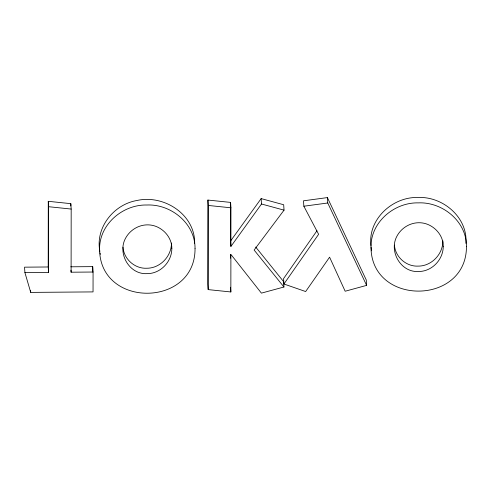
<?xml version="1.0" encoding="UTF-8"?>
<svg xmlns="http://www.w3.org/2000/svg" width="491" height="491" viewBox="0 0 491 491"><rect width="100%" height="100%" fill="white"/><g stroke="black" fill="none" stroke-linecap="round" stroke-linejoin="round"><path stroke-width="0.74" d="M48.204 266.981L48.278 201.31L70.821 203.661L71.177 209.056L71.103 272.204L93.069 272.026L93.044 291.906L30.724 292.39L24.906 272.566L24.55 267.165L48.204 266.981L48.56 272.376L24.906 272.566M48.56 272.376L48.64 206.711L48.278 201.31M70.814 205.944L70.821 203.661M92.701 271.983L92.707 266.631L70.741 266.803M283.951 287.008L254.123 250.054L284.043 210.142L283.681 204.747L261.151 198.603L261.507 204.004L230.905 246.445L230.948 207.803L230.592 202.402L207.92 200.058L207.822 284.209L208.178 289.61L230.85 291.961L230.893 254.406L261.402 293.127L283.951 287.008L283.595 281.607L255.688 247.041M208.178 289.61L208.282 205.453L207.92 200.058M230.525 258.205L230.531 254.375M230.905 246.445L230.543 241.044L230.592 202.402M465.885 243.389C468.083 217.525 442.833 196.216 417.933 197.48C392.548 196.688 367.636 219.416 370.975 245.598M171.476 243.039C171.543 256.4 160.029 268.424 146.576 268.246C134.749 268.798 123.787 259.009 123.026 247.231M442.888 240.909C442.956 254.27 431.442 266.294 417.988 266.116C406.161 266.668 395.2 256.879 394.439 245.101M316.959 230.758L283.577 278.606L283.939 284.001L305.654 291.544L329.59 257.18L345.161 291.237L366.624 285.375L366.261 279.98L327.399 197.591L303.493 200.813L303.855 206.214L318.622 234.293L283.939 284.001M230.543 241.044L261.151 198.603M303.855 206.214L327.755 202.992L366.624 285.375M208.282 205.453L230.948 207.803M48.64 206.711L71.177 209.056M261.507 204.004L284.043 210.142M100.047 252.969L100.471 254.344M194.675 243.235C195.062 214.371 163.822 194.368 136.989 200.488C113.765 204.348 95.058 227.738 99.906 251.472M371.116 247.096L371.466 250.84M327.399 197.591L327.755 202.992M230.537 287.235L230.85 291.961M92.707 266.631L93.069 272.026M70.968 270.179L71.103 272.204M30.589 290.365L30.724 292.39M195.037 248.636C195.277 307.476 100.054 308.465 99.569 249.385C99.102 224.491 122.732 204.409 146.877 205.011C171.064 203.882 195.369 223.589 195.037 248.636M466.45 246.5C466.695 305.347 371.466 306.335 370.981 247.249C370.521 222.355 394.144 202.28 418.295 202.881C442.477 201.752 466.781 221.459 466.45 246.5M171.832 248.434C171.899 261.801 160.385 273.825 146.932 273.64C130.133 274.622 118.3 255.357 124.548 240.295C129.82 228.057 143.937 221.521 156.433 226.578C165.148 230.175 171.936 238.792 171.832 248.434M443.244 246.304C443.318 259.671 431.804 271.695 418.35 271.511C401.546 272.487 389.713 253.227 395.967 238.166C401.239 225.921 415.349 219.385 427.851 224.448C436.56 228.045 443.348 236.656 443.244 246.304"/></g></svg>
